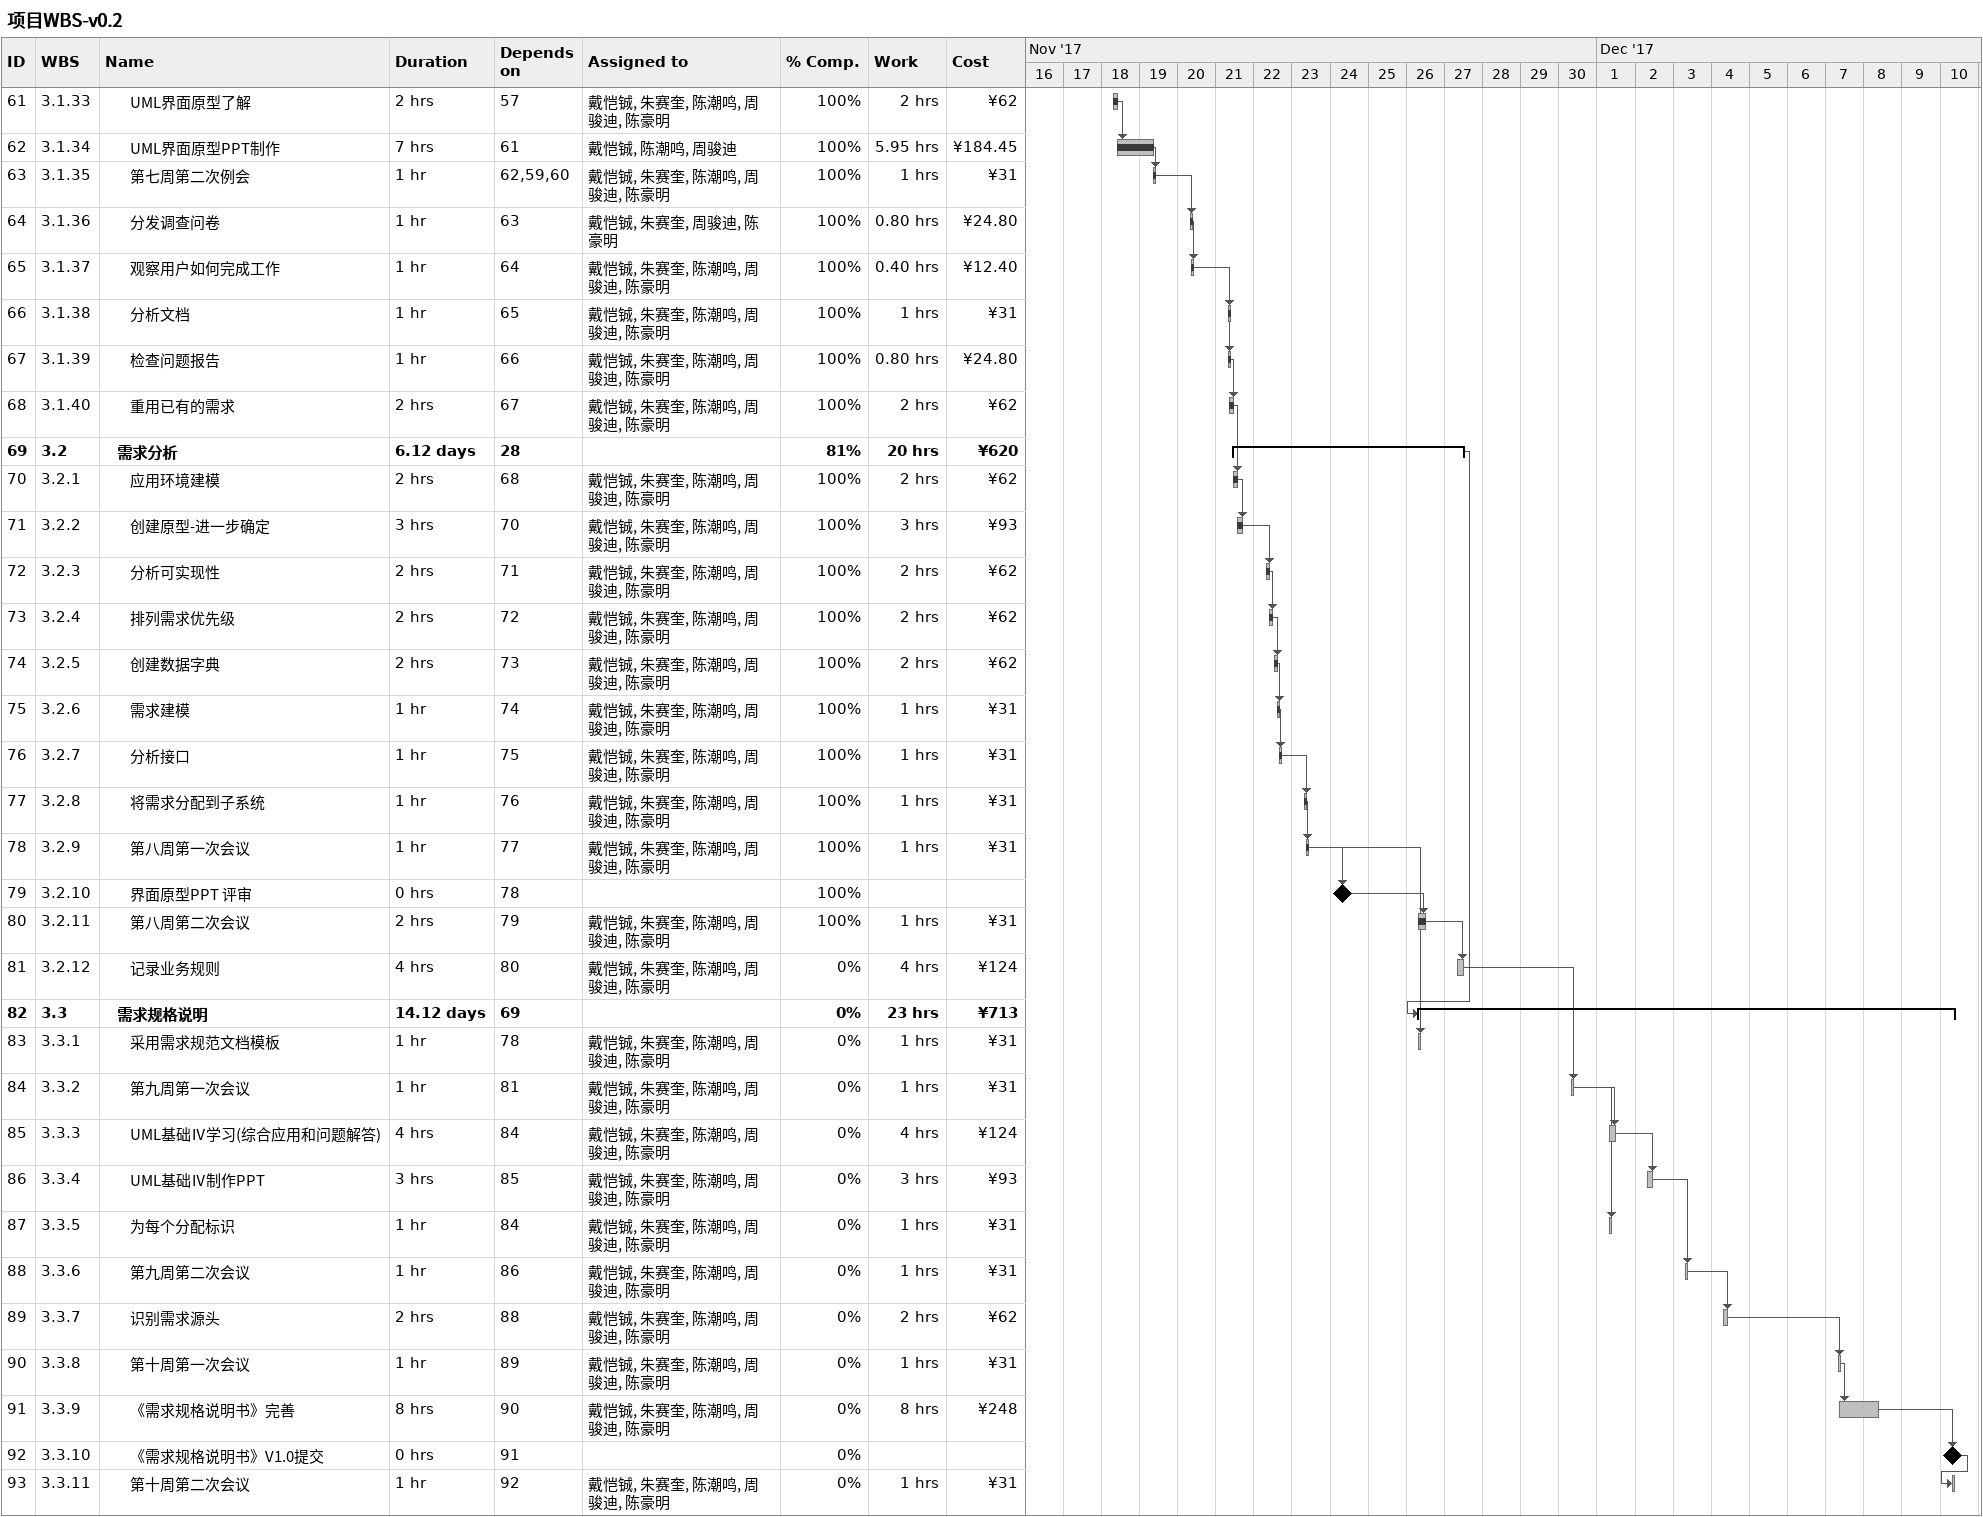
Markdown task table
项目WBS-v0.2

| ID | WBS | Task | Duration | Start | Finish | Predecessors | Resources | % complete | Work (h) | Cost (¥) |
|---|---|---|---|---|---|---|---|---|---|---|
| 61 | 3.1.33 | UML界面原型了解 | 2h | 2017-11-18 | 2017-11-18 | 57 | 戴恺铖, 朱赛奎, 陈潮鸣, 周骏迪, 陈豪明 | 100 | 2 | 62 |
| 62 | 3.1.34 | UML界面原型PPT制作 | 7h | 2017-11-18 | 2017-11-19 | 61 | 戴恺铖, 陈潮鸣, 周骏迪 | 100 | 5.95 | 184.45 |
| 63 | 3.1.35 | 第七周第二次例会 | 1h | 2017-11-19 | 2017-11-19 | 62, 59, 60 | 戴恺铖, 朱赛奎, 陈潮鸣, 周骏迪, 陈豪明 | 100 | 1 | 31 |
| 64 | 3.1.36 | 分发调查问卷 | 1h | 2017-11-20 | 2017-11-20 | 63 | 戴恺铖, 朱赛奎, 周骏迪, 陈豪明 | 100 | 0.80 | 24.80 |
| 65 | 3.1.37 | 观察用户如何完成工作 | 1h | 2017-11-20 | 2017-11-20 | 64 | 戴恺铖, 朱赛奎, 陈潮鸣, 周骏迪, 陈豪明 | 100 | 0.40 | 12.40 |
| 66 | 3.1.38 | 分析文档 | 1h | 2017-11-21 | 2017-11-21 | 65 | 戴恺铖, 朱赛奎, 陈潮鸣, 周骏迪, 陈豪明 | 100 | 1 | 31 |
| 67 | 3.1.39 | 检查问题报告 | 1h | 2017-11-21 | 2017-11-21 | 66 | 戴恺铖, 朱赛奎, 陈潮鸣, 周骏迪, 陈豪明 | 100 | 0.80 | 24.80 |
| 68 | 3.1.40 | 重用已有的需求 | 2h | 2017-11-21 | 2017-11-21 | 67 | 戴恺铖, 朱赛奎, 陈潮鸣, 周骏迪, 陈豪明 | 100 | 2 | 62 |
| 69 | 3.2 | **需求分析** | 6.12d | 2017-11-21 | 2017-11-27 | 28 |  | 81 | 20 | 620 |
| 70 | 3.2.1 | 应用环境建模 | 2h | 2017-11-21 | 2017-11-21 | 68 | 戴恺铖, 朱赛奎, 陈潮鸣, 周骏迪, 陈豪明 | 100 | 2 | 62 |
| 71 | 3.2.2 | 创建原型-进一步确定 | 3h | 2017-11-21 | 2017-11-21 | 70 | 戴恺铖, 朱赛奎, 陈潮鸣, 周骏迪, 陈豪明 | 100 | 3 | 93 |
| 72 | 3.2.3 | 分析可实现性 | 2h | 2017-11-22 | 2017-11-22 | 71 | 戴恺铖, 朱赛奎, 陈潮鸣, 周骏迪, 陈豪明 | 100 | 2 | 62 |
| 73 | 3.2.4 | 排列需求优先级 | 2h | 2017-11-22 | 2017-11-22 | 72 | 戴恺铖, 朱赛奎, 陈潮鸣, 周骏迪, 陈豪明 | 100 | 2 | 62 |
| 74 | 3.2.5 | 创建数据字典 | 2h | 2017-11-22 | 2017-11-22 | 73 | 戴恺铖, 朱赛奎, 陈潮鸣, 周骏迪, 陈豪明 | 100 | 2 | 62 |
| 75 | 3.2.6 | 需求建模 | 1h | 2017-11-22 | 2017-11-22 | 74 | 戴恺铖, 朱赛奎, 陈潮鸣, 周骏迪, 陈豪明 | 100 | 1 | 31 |
| 76 | 3.2.7 | 分析接口 | 1h | 2017-11-22 | 2017-11-22 | 75 | 戴恺铖, 朱赛奎, 陈潮鸣, 周骏迪, 陈豪明 | 100 | 1 | 31 |
| 77 | 3.2.8 | 将需求分配到子系统 | 1h | 2017-11-23 | 2017-11-23 | 76 | 戴恺铖, 朱赛奎, 陈潮鸣, 周骏迪, 陈豪明 | 100 | 1 | 31 |
| 78 | 3.2.9 | 第八周第一次会议 | 1h | 2017-11-23 | 2017-11-23 | 77 | 戴恺铖, 朱赛奎, 陈潮鸣, 周骏迪, 陈豪明 | 100 | 1 | 31 |
| 79 | 3.2.10 | 界面原型PPT 评审 | 0h | 2017-11-24 | 2017-11-24 | 78 |  | 100 |  |  |
| 80 | 3.2.11 | 第八周第二次会议 | 2h | 2017-11-26 | 2017-11-26 | 79 | 戴恺铖, 朱赛奎, 陈潮鸣, 周骏迪, 陈豪明 | 100 | 1 | 31 |
| 81 | 3.2.12 | 记录业务规则 | 4h | 2017-11-27 | 2017-11-27 | 80 | 戴恺铖, 朱赛奎, 陈潮鸣, 周骏迪, 陈豪明 | 0 | 4 | 124 |
| 82 | 3.3 | **需求规格说明** | 14.12d | 2017-11-26 | 2017-12-10 | 69 |  | 0 | 23 | 713 |
| 83 | 3.3.1 | 采用需求规范文档模板 | 1h | 2017-11-26 | 2017-11-26 | 78 | 戴恺铖, 朱赛奎, 陈潮鸣, 周骏迪, 陈豪明 | 0 | 1 | 31 |
| 84 | 3.3.2 | 第九周第一次会议 | 1h | 2017-11-30 | 2017-11-30 | 81 | 戴恺铖, 朱赛奎, 陈潮鸣, 周骏迪, 陈豪明 | 0 | 1 | 31 |
| 85 | 3.3.3 | UML基础Ⅳ学习(综合应用和问题解答) | 4h | 2017-12-01 | 2017-12-01 | 84 | 戴恺铖, 朱赛奎, 陈潮鸣, 周骏迪, 陈豪明 | 0 | 4 | 124 |
| 86 | 3.3.4 | UML基础Ⅳ制作PPT | 3h | 2017-12-02 | 2017-12-02 | 85 | 戴恺铖, 朱赛奎, 陈潮鸣, 周骏迪, 陈豪明 | 0 | 3 | 93 |
| 87 | 3.3.5 | 为每个分配标识 | 1h | 2017-12-01 | 2017-12-01 | 84 | 戴恺铖, 朱赛奎, 陈潮鸣, 周骏迪, 陈豪明 | 0 | 1 | 31 |
| 88 | 3.3.6 | 第九周第二次会议 | 1h | 2017-12-03 | 2017-12-03 | 86 | 戴恺铖, 朱赛奎, 陈潮鸣, 周骏迪, 陈豪明 | 0 | 1 | 31 |
| 89 | 3.3.7 | 识别需求源头 | 2h | 2017-12-04 | 2017-12-04 | 88 | 戴恺铖, 朱赛奎, 陈潮鸣, 周骏迪, 陈豪明 | 0 | 2 | 62 |
| 90 | 3.3.8 | 第十周第一次会议 | 1h | 2017-12-07 | 2017-12-07 | 89 | 戴恺铖, 朱赛奎, 陈潮鸣, 周骏迪, 陈豪明 | 0 | 1 | 31 |
| 91 | 3.3.9 | 《需求规格说明书》完善 | 8h | 2017-12-07 | 2017-12-08 | 90 | 戴恺铖, 朱赛奎, 陈潮鸣, 周骏迪, 陈豪明 | 0 | 8 | 248 |
| 92 | 3.3.10 | 《需求规格说明书》V1.0提交 | 0h | 2017-12-10 | 2017-12-10 | 91 |  | 0 |  |  |
| 93 | 3.3.11 | 第十周第二次会议 | 1h | 2017-12-10 | 2017-12-10 | 92 | 戴恺铖, 朱赛奎, 陈潮鸣, 周骏迪, 陈豪明 | 0 | 1 | 31 |
